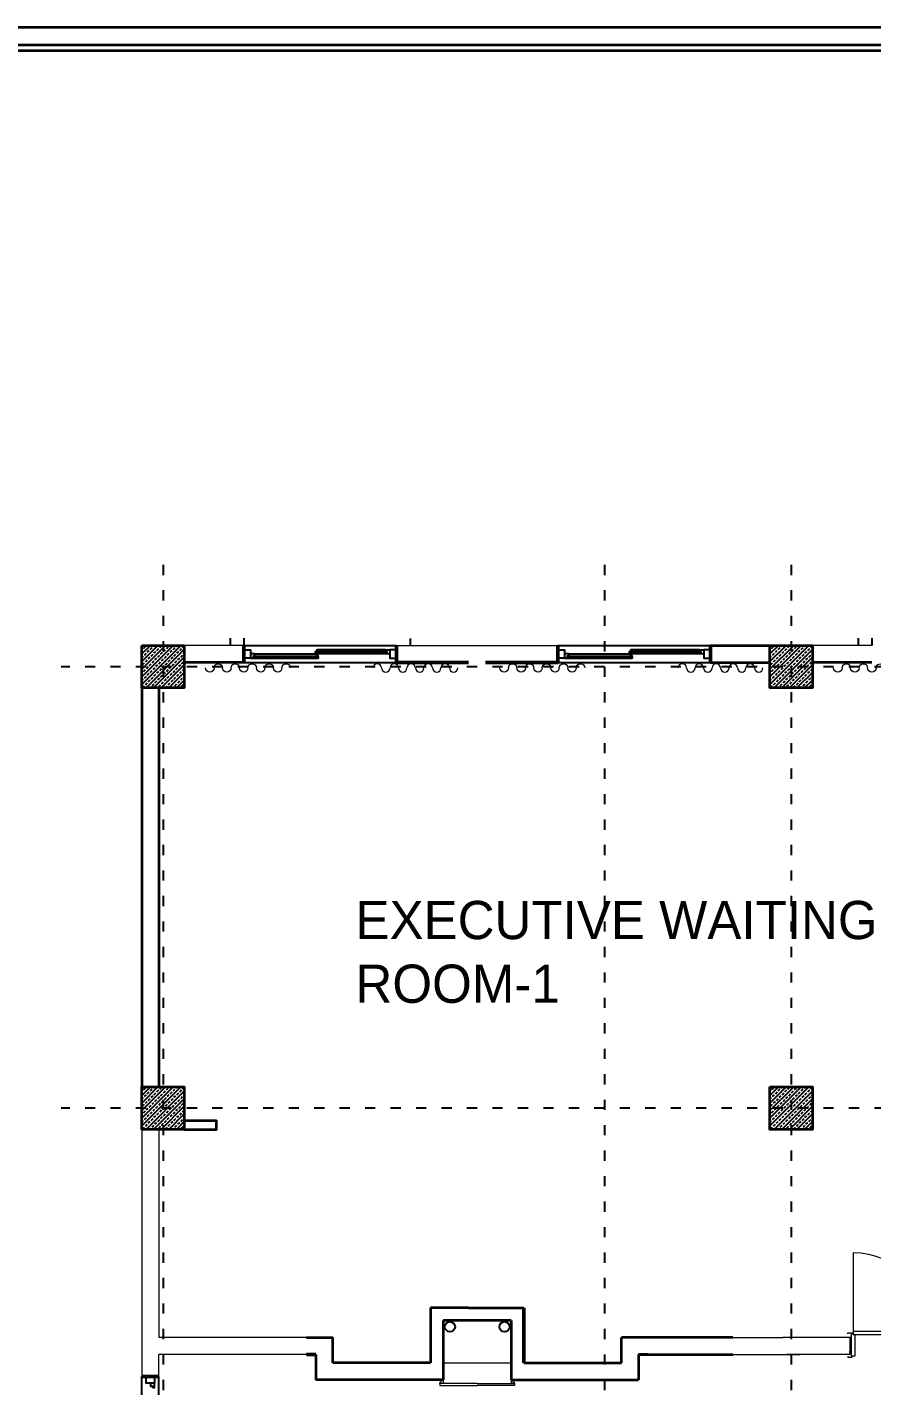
# Model space of a CAD drawing. Header units: millimetres. Extents: x 626118 to 667468, y 4481694 to 4492717.
# Drawn here: x 645865 to 646860, y 4491112 to 4492713 of the extents above; entities that cross this region are included whole.
import ezdxf

# ---------------------------------------------------------------- set-up
doc = ezdxf.new("R2010")
doc.units = ezdxf.units.MM
doc.linetypes.add('ACAD_ISO03W100', pattern=[30, 12, -18])
doc.linetypes.add('DUZ', pattern=[500, 500])
doc.layers.get('0').update_dxf_attribs({"color": 1, "linetype": 'DUZ'})
for name, color, linetype in [('AGAC', 116, 'Continuous'), ('KOLTAR_F', 145, 'Continuous'), ('PEN', 161, 'Continuous'), ('söve', 26, 'DUZ'), ('TESİSAT', 57, 'Continuous')]:
    doc.layers.add(name, color=color, linetype=linetype)
for name, color, linetype, lineweight in [('cam', 143, 'Continuous', 20), ('DUV', 220, 'Continuous', 50), ('DUVAR', 7, 'Continuous', 35), ('FE_PERDE', 205, 'Continuous', 15), ('gor25', 142, 'Continuous', 25), ('iç duvar', 7, 'Continuous', 50), ('KAPEN', 151, 'Continuous', 9), ('KOLON_F', 3, 'Continuous', 35)]:
    doc.layers.add(name, color=color, linetype=linetype, lineweight=lineweight)

# ---------------------------------------------------------------- blocks, each defined once
blk = doc.blocks.new('GEN_BLOCK00601')
at = {"linetype": 'Continuous', "ltscale": 50}
for centre, start, end in [((50, 50), 0, 180), ((150, 50), 180, 0), ((250, 50), 0, 180), ((350, 50), 180, 0), ((450, 50), 0, 180), ((550, 50), 180, 0), ((650, 50), 0, 180), ((750, 50), 180, 0), ((850, 50), 0, 180), ((950, 50), 180, 0)]:
    blk.add_arc(centre, 50, start, end, dxfattribs=at)
for tag in ['FLOOR', 'Sfb']:
    blk.add_attdef(tag, (0, 0), '', height=1)
blk = doc.blocks.new('K210')
for p, q in [((0.04, 0.985), (0.04, 0.032)), ((0.04, 0.032), (0.047, 0.032)), ((0.047, 0.032), (0.047, 0.022)), ((0.047, 0.022), (0.953, 0.022)), ((0.953, 0.032), (0.96, 0.032)), ((0.953, 0.022), (0.953, 0.032)), ((0.96, 0.032), (0.96, 0.065))]:
    blk.add_line(p, q)
for points in [[(-0.02, 0.03), (-0.02, 0.045), (0.03, 0.045), (0.03, 0.03)], [(0.04, 0.065), (0.96, 0.065)], [(1.02, 0.03), (1.02, 0.045), (0.97, 0.045), (0.97, 0.03)], [(0.02, -0.19), (0, -0.19), (0.02, -0.01), (0, -0.01)], [(0.98, -0.19), (1, -0.19), (0.98, -0.01), (1, -0.01)], [(-0.02, -0.23), (-0.02, -0.245), (0.03, -0.245), (0.03, -0.23)], [(1.02, -0.23), (1.02, -0.245), (0.97, -0.245), (0.97, -0.23)]]:
    blk.add_lwpolyline(points)
for points in [[(0.02, 0.03), (0.045, 0.03), (0.045, 0.02), (0.06, 0.02), (0.06, -0.23), (0.02, -0.23)], [(0.98, 0.03), (0.955, 0.03), (0.955, 0.02), (0.94, 0.02), (0.94, -0.23), (0.98, -0.23)]]:
    blk.add_lwpolyline(points, close=True)
blk.add_arc((0.04, 0.065), 0.92, 0, 90)

msp = doc.modelspace()

# ---------------------------------------------------------------- hatches: boundary and pattern name
at = {"layer": 'KOLTAR_F'}
h = msp.add_hatch(dxfattribs=at)
h.set_pattern_fill('ANSI33', color=256, style=0)
h.set_pattern_definition([(45, (-14583.1685, -12428.142), (-4.4901280605, 4.4901280605), []), (45, (-14578.6784, -12428.142), (-4.4901280605, 4.4901280605), [3.175, -1.5875])])
h.paths.add_polyline_path([(646000.31, 4491984.33), (646050.31, 4491984.33), (646050.31, 4491934.33), (646000.31, 4491934.33)])
h = msp.add_hatch(dxfattribs=at)
h.set_pattern_fill('ANSI33', color=256, style=0)
h.set_pattern_definition([(45, (-13843.1685, -12428.142), (-4.4901280605, 4.4901280605), []), (45, (-13838.6784, -12428.142), (-4.4901280605, 4.4901280605), [3.175, -1.5875])])
h.paths.add_polyline_path([(646740.31, 4491984.33), (646790.31, 4491984.33), (646790.31, 4491934.33), (646740.31, 4491934.33)])
h = msp.add_hatch(dxfattribs=at)
h.set_pattern_fill('ANSI33', color=256, style=0)
h.set_pattern_definition([(45, (-14583.1685, -12948.142), (-4.4901280605, 4.4901280605), []), (45, (-14578.6784, -12948.142), (-4.4901280605, 4.4901280605), [3.175, -1.5875])])
h.paths.add_polyline_path([(646000.31, 4491464.33), (646050.31, 4491464.33), (646050.31, 4491414.33), (646000.31, 4491414.33)])
h = msp.add_hatch(dxfattribs=at)
h.set_pattern_fill('ANSI33', color=256, style=0)
h.set_pattern_definition([(45, (-13843.1685, -12948.142), (-4.4901280605, 4.4901280605), []), (45, (-13838.6784, -12948.142), (-4.4901280605, 4.4901280605), [3.175, -1.5875])])
h.paths.add_polyline_path([(646740.31, 4491464.33), (646790.31, 4491464.33), (646790.31, 4491414.33), (646740.31, 4491414.33)])

# ---------------------------------------------------------------- linework, layer by layer
at = {"color": 232, "linetype": 'ACAD_ISO03W100'}
for p, q in [((646025.31, 4492079.33), (646025.31, 4488949.33)), ((646545.31, 4492079.33), (646545.31, 4488949.33)), ((646765.31, 4492079.33), (646765.31, 4488949.33)), ((649845.31, 4491959.33), (645905.31, 4491959.33)), ((649845.31, 4491439.33), (645905.31, 4491439.33))]:
    msp.add_line(p, q, dxfattribs=at)
at = {"layer": 'AGAC'}
for p, q in [((646120.31, 4491984.33), (646300.31, 4491984.33)), ((646490.31, 4491984.33), (646670.31, 4491984.33)), ((646120.31, 4491964.33), (646300.31, 4491964.33)), ((646490.31, 4491964.33), (646670.31, 4491964.33)), ((646000.31, 4490944.33), (646000.31, 4491123.34)), ((646020.31, 4490943.34), (646020.31, 4491123.34))]:
    msp.add_line(p, q, dxfattribs=at)
at = {"layer": 'cam'}
for p, q in [((646288.81, 4491977.33), (646204.81, 4491977.33)), ((646288.81, 4491976.83), (646204.81, 4491976.83)), ((646288.81, 4491976.33), (646204.81, 4491976.33)), ((646658.81, 4491977.33), (646574.81, 4491977.33)), ((646658.81, 4491976.83), (646574.81, 4491976.83)), ((646658.81, 4491976.33), (646574.81, 4491976.33)), ((646131.81, 4491972.33), (646207.81, 4491972.33)), ((646131.81, 4491971.83), (646207.81, 4491971.83)), ((646131.81, 4491971.33), (646207.81, 4491971.33)), ((646501.81, 4491972.33), (646577.81, 4491972.33)), ((646501.81, 4491971.83), (646577.81, 4491971.83)), ((646501.81, 4491971.33), (646577.81, 4491971.33))]:
    msp.add_line(p, q, dxfattribs=at)
at = {"layer": 'DUV'}
for p, q in [((646120.31, 4491964.33), (646120.31, 4491984.33)), ((646300.31, 4491964.33), (646300.31, 4491984.33)), ((646490.31, 4491964.33), (646490.31, 4491984.33)), ((646490.31, 4491964.33), (646490.31, 4491984.33)), ((646490.31, 4491964.33), (646490.31, 4491984.33)), ((646670.31, 4491964.33), (646670.31, 4491984.33)), ((646670.31, 4491964.33), (646670.31, 4491984.33)), ((646670.31, 4491964.33), (646670.31, 4491984.33)), ((646300.31, 4491964.33), (646385.31, 4491964.33)), ((646490.31, 4491964.33), (646405.31, 4491964.33)), ((646450.31, 4491204.33), (646450.31, 4491139.33)), ((646194.2, 4491149.33), (646205.31, 4491149.33)), ((646000.31, 4491123.34), (646020.31, 4491123.34)), ((646000.31, 4491123.34), (646020.31, 4491123.34))]:
    msp.add_line(p, q, dxfattribs=at)
at = {"layer": 'DUVAR'}
for p, q in [((646120.31, 4491964.33), (646120.31, 4491984.33)), ((646300.31, 4491964.33), (646300.31, 4491984.33)), ((646490.31, 4491964.33), (646490.31, 4491984.33)), ((646670.31, 4491984.33), (646740.31, 4491984.33)), ((646670.31, 4491964.33), (646670.31, 4491984.33)), ((646120.31, 4491964.33), (646050.31, 4491964.33)), ((646385.31, 4491964.33), (646300.31, 4491964.33)), ((646405.31, 4491964.33), (646490.31, 4491964.33)), ((646670.31, 4491964.33), (646740.31, 4491964.33)), ((646860.31, 4491964.33), (646790.31, 4491964.33)), ((646000.31, 4491934.33), (646000.31, 4491464.33)), ((646020.31, 4491934.33), (646020.31, 4491464.33)), ((646385.31, 4491204.33), (646340.31, 4491204.33)), ((646340.31, 4491204.33), (646340.31, 4491139.33)), ((646435.31, 4491189.33), (646355.31, 4491189.33)), ((646355.31, 4491189.33), (646355.31, 4491119.33)), ((646385.31, 4491204.33), (646450.31, 4491204.33)), ((646435.31, 4491189.33), (646435.31, 4491119.33)), ((646450.31, 4491204.33), (646450.31, 4491139.33)), ((646194.2, 4491169.33), (646225.31, 4491169.33)), ((646225.31, 4491139.33), (646225.31, 4491169.33)), ((646696.42, 4491169.33), (646565.31, 4491169.33)), ((646565.31, 4491139.33), (646565.31, 4491169.33)), ((646205.31, 4491149.33), (646194.2, 4491149.33)), ((646205.31, 4491149.33), (646205.31, 4491119.33)), ((646596.42, 4491149.33), (646585.31, 4491149.33)), ((646585.31, 4491149.33), (646585.31, 4491119.33)), ((646585.31, 4491149.33), (646696.42, 4491149.33)), ((646340.31, 4491139.33), (646225.31, 4491139.33)), ((646450.31, 4491139.33), (646565.31, 4491139.33)), ((646000.31, 4491123.34), (646020.31, 4491123.34)), ((646000.31, 4491123.34), (646020.31, 4491123.34)), ((646355.31, 4491119.33), (646205.31, 4491119.33)), ((646435.31, 4491119.33), (646585.31, 4491119.33))]:
    msp.add_line(p, q, dxfattribs=at)
for points in [[(644275.31, 4492712.69), (651475.31, 4492712.69), (651475.31, 4487912.69), (644275.31, 4487912.69)], [(644296.31, 4492691.69), (651454.31, 4492691.69), (651454.31, 4487933.69), (644296.31, 4487933.69)], [(644302.61, 4492685.39), (651448.01, 4492685.39), (651448.01, 4487939.99), (644302.61, 4487939.99)]]:
    msp.add_lwpolyline(points, close=True, dxfattribs=at)
msp.add_lwpolyline([(646050.31, 4491414.33), (646088.31, 4491414.33), (646088.31, 4491424.33), (646050.31, 4491424.33)], dxfattribs=at)
at = {"layer": 'gor25'}
for p, q in [((646133.31, 4491974.33), (646206.31, 4491974.33)), ((646287.31, 4491979.33), (646206.31, 4491979.33)), ((646287.31, 4491974.33), (646206.31, 4491974.33)), ((646503.31, 4491974.33), (646576.31, 4491974.33)), ((646657.31, 4491979.33), (646576.31, 4491979.33)), ((646657.31, 4491974.33), (646576.31, 4491974.33)), ((646133.31, 4491969.33), (646206.31, 4491969.33)), ((646503.31, 4491969.33), (646576.31, 4491969.33))]:
    msp.add_line(p, q, dxfattribs=at)
at = {"layer": 'iç duvar', "color": 7, "lineweight": 18}
for p, q in [((646120.31, 4491984.33), (646050.31, 4491984.33)), ((646300.31, 4491984.33), (646490.31, 4491984.33)), ((646860.31, 4491984.33), (646790.31, 4491984.33)), ((646000.31, 4491414.33), (646000.31, 4491123.34)), ((646020.31, 4491414.33), (646020.31, 4491169.33)), ((646194.2, 4491169.33), (646020.31, 4491169.33)), ((646696.42, 4491169.33), (646755.31, 4491169.33)), ((646834.2, 4491169.33), (646755.31, 4491169.33)), ((646834.2, 4491169.33), (646834.2, 4491149.33)), ((646194.2, 4491149.33), (646020.31, 4491149.33)), ((646020.31, 4491123.34), (646020.31, 4491149.33)), ((646696.42, 4491149.33), (646775.31, 4491149.33)), ((646834.2, 4491149.33), (646760.31, 4491149.33))]:
    msp.add_line(p, q, dxfattribs=at)
at = {"layer": 'KAPEN'}
msp.add_line((646355.31, 4491139.33), (646435.31, 4491139.33), dxfattribs=at)
for points in [[(646355.31, 4491114.83), (646351.31, 4491114.83), (646351.31, 4491116.33), (646352.81, 4491116.33), (646352.81, 4491119.33), (646355.31, 4491119.33), (646355.31, 4491114.83)], [(646435.31, 4491114.83), (646439.31, 4491114.83), (646439.31, 4491116.33), (646437.81, 4491116.33), (646437.81, 4491119.33), (646435.31, 4491119.33), (646435.31, 4491114.83)], [(646435.31, 4491114.83), (646439.31, 4491114.83), (646439.31, 4491116.33), (646437.81, 4491116.33), (646437.81, 4491119.33), (646435.31, 4491119.33), (646435.31, 4491114.83)]]:
    msp.add_lwpolyline(points, close=True, dxfattribs=at)
for points in [[(646395.31, 4491114.83), (646351.31, 4491114.83), (646351.31, 4491112.83), (646395.31, 4491112.83)], [(646395.31, 4491114.83), (646439.31, 4491114.83), (646439.31, 4491112.83), (646395.31, 4491112.83)]]:
    msp.add_lwpolyline(points, dxfattribs=at)
at = {"layer": 'KOLON_F'}
for points in [[(646000.31, 4491984.33), (646050.31, 4491984.33), (646050.31, 4491934.33), (646000.31, 4491934.33)], [(646740.31, 4491984.33), (646790.31, 4491984.33), (646790.31, 4491934.33), (646740.31, 4491934.33)], [(646000.31, 4491464.33), (646050.31, 4491464.33), (646050.31, 4491414.33), (646000.31, 4491414.33)], [(646740.31, 4491464.33), (646790.31, 4491464.33), (646790.31, 4491414.33), (646740.31, 4491414.33)]]:
    msp.add_lwpolyline(points, close=True, dxfattribs=at)
at = {"layer": 'PEN'}
for points in [[(646128.31, 4491979.33), (646128.31, 4491979.33), (646128.31, 4491969.33), (646120.31, 4491969.33), (646120.31, 4491969.33), (646120.31, 4491979.33), (646120.31, 4491979.33), (646120.31, 4491979.33), (646128.31, 4491979.33)], [(646128.31, 4491974.33), (646128.31, 4491974.33), (646128.31, 4491969.33), (646131.81, 4491969.33), (646131.81, 4491971.33), (646131.81, 4491972.33), (646133.31, 4491972.33), (646133.31, 4491974.33), (646128.31, 4491974.33)], [(646206.31, 4491979.33), (646206.31, 4491979.33), (646206.31, 4491974.33), (646204.81, 4491974.33), (646204.81, 4491976.33), (646204.81, 4491977.33), (646206.31, 4491977.33), (646206.31, 4491979.33), (646206.31, 4491979.33)], [(646204.81, 4491974.33), (646206.31, 4491974.33), (646206.31, 4491976.33), (646204.81, 4491976.33)], [(646206.31, 4491974.33), (646206.31, 4491974.33), (646206.31, 4491969.33), (646207.81, 4491969.33), (646207.81, 4491971.33), (646207.81, 4491972.33), (646206.31, 4491972.33), (646206.31, 4491974.33), (646206.31, 4491974.33)], [(646292.31, 4491979.33), (646292.31, 4491979.33), (646292.31, 4491974.33), (646288.81, 4491974.33), (646288.81, 4491976.33), (646288.81, 4491977.33), (646287.31, 4491977.33), (646287.31, 4491979.33), (646292.31, 4491979.33)], [(646288.81, 4491974.33), (646287.31, 4491974.33), (646287.31, 4491976.33), (646288.81, 4491976.33)], [(646292.31, 4491979.33), (646292.31, 4491979.33), (646292.31, 4491969.33), (646300.31, 4491969.33), (646300.31, 4491969.33), (646300.31, 4491979.33), (646300.31, 4491979.33), (646300.31, 4491979.33), (646292.31, 4491979.33)], [(646498.31, 4491979.33), (646498.31, 4491979.33), (646498.31, 4491969.33), (646490.31, 4491969.33), (646490.31, 4491969.33), (646490.31, 4491979.33), (646490.31, 4491979.33), (646490.31, 4491979.33), (646498.31, 4491979.33)], [(646498.31, 4491974.33), (646498.31, 4491974.33), (646498.31, 4491969.33), (646501.81, 4491969.33), (646501.81, 4491971.33), (646501.81, 4491972.33), (646503.31, 4491972.33), (646503.31, 4491974.33), (646498.31, 4491974.33)], [(646576.31, 4491979.33), (646576.31, 4491979.33), (646576.31, 4491974.33), (646574.81, 4491974.33), (646574.81, 4491976.33), (646574.81, 4491977.33), (646576.31, 4491977.33), (646576.31, 4491979.33), (646576.31, 4491979.33)], [(646574.81, 4491974.33), (646576.31, 4491974.33), (646576.31, 4491976.33), (646574.81, 4491976.33)], [(646576.31, 4491974.33), (646576.31, 4491974.33), (646576.31, 4491969.33), (646577.81, 4491969.33), (646577.81, 4491971.33), (646577.81, 4491972.33), (646576.31, 4491972.33), (646576.31, 4491974.33), (646576.31, 4491974.33)], [(646662.31, 4491979.33), (646662.31, 4491979.33), (646662.31, 4491974.33), (646658.81, 4491974.33), (646658.81, 4491976.33), (646658.81, 4491977.33), (646657.31, 4491977.33), (646657.31, 4491979.33), (646662.31, 4491979.33)], [(646658.81, 4491974.33), (646657.31, 4491974.33), (646657.31, 4491976.33), (646658.81, 4491976.33)], [(646662.31, 4491979.33), (646662.31, 4491979.33), (646662.31, 4491969.33), (646670.31, 4491969.33), (646670.31, 4491969.33), (646670.31, 4491979.33), (646670.31, 4491979.33), (646670.31, 4491979.33), (646662.31, 4491979.33)], [(646131.81, 4491969.33), (646133.31, 4491969.33), (646133.31, 4491971.33), (646131.81, 4491971.33)], [(646207.81, 4491969.33), (646206.31, 4491969.33), (646206.31, 4491971.33), (646207.81, 4491971.33)], [(646501.81, 4491969.33), (646503.31, 4491969.33), (646503.31, 4491971.33), (646501.81, 4491971.33)], [(646577.81, 4491969.33), (646576.31, 4491969.33), (646576.31, 4491971.33), (646577.81, 4491971.33)], [(646015.31, 4491115.34), (646015.31, 4491115.34), (646005.31, 4491115.34), (646005.31, 4491123.34), (646005.31, 4491123.34), (646015.31, 4491123.34), (646015.31, 4491123.34), (646015.31, 4491123.34), (646015.31, 4491115.34)], [(646015.31, 4491115.34), (646015.31, 4491115.34), (646005.31, 4491115.34), (646005.31, 4491123.34), (646005.31, 4491123.34), (646015.31, 4491123.34), (646015.31, 4491123.34), (646015.31, 4491123.34), (646015.31, 4491115.34)], [(646015.31, 4491115.34), (646015.31, 4491115.34), (646010.31, 4491115.34), (646010.31, 4491111.84), (646012.31, 4491111.84), (646013.31, 4491111.84), (646013.31, 4491110.34), (646015.31, 4491110.34), (646015.31, 4491115.34)], [(646015.31, 4491115.34), (646015.31, 4491115.34), (646010.31, 4491115.34), (646010.31, 4491111.84), (646012.31, 4491111.84), (646013.31, 4491111.84), (646013.31, 4491110.34), (646015.31, 4491110.34), (646015.31, 4491115.34)]]:
    msp.add_lwpolyline(points, close=True, dxfattribs=at)
at = {"layer": 'söve'}
for p, q in [((646104.18, 4491992.91), (646104.18, 4491984.33)), ((646120.31, 4491992.91), (646120.31, 4491984.33)), ((646316.44, 4491992.7), (646316.44, 4491984.33)), ((646844.18, 4491992.91), (646844.18, 4491984.33)), ((646860.31, 4491992.91), (646860.31, 4491984.33))]:
    msp.add_line(p, q, dxfattribs=at)
at = {"layer": 'TESİSAT', "color": 8}
for centre in [(646363.28, 4491181.9), (646427.55, 4491181.9)]:
    msp.add_circle(centre, 6, dxfattribs=at)

# ---------------------------------------------------------------- block references
at = {"layer": 'FE_PERDE', "yscale": 0.10000020265579, "zscale": 0.10000020265579, "rotation": 180}
for p, xscale in [((646075.31, 4491962.83), -0.10000020265579), ((646732.05, 4491962.83), 0.10000020265579), ((646815.31, 4491962.83), -0.10000020265579)]:
    msp.add_blockref('GEN_BLOCK00601', p, dxfattribs=dict(at, xscale=xscale))
at = {"layer": 'FE_PERDE', "extrusion": (0, 0, -1), "yscale": 0.10000020265579, "zscale": -0.10000020265579, "rotation": 180}
for p, xscale in [((-646372.64, 4491962.83), -0.10000020265579), ((-646422.08, 4491962.83), 0.10000020265579)]:
    msp.add_blockref('GEN_BLOCK00601', p, dxfattribs=dict(at, xscale=xscale))
at = {"layer": 'KAPEN', "xscale": 100, "yscale": 100, "zscale": 100}
msp.add_blockref('K210', (646834.2, 4491170.33), dxfattribs=at)

# ---------------------------------------------------------------- texts
at = {"insert": (646251.95, 4491683.45), "char_height": 45, "attachment_point": 1}
msp.add_mtext_dynamic_manual_height_columns('{\\fCentury Gothic|b0|i0|c0|p34;\\C7;EXECUTIVE WAITING ROOM-1}', width=654.1726, gutter_width=9.38, heights=[0], dxfattribs=at)

doc.saveas('drawing.dxf')
